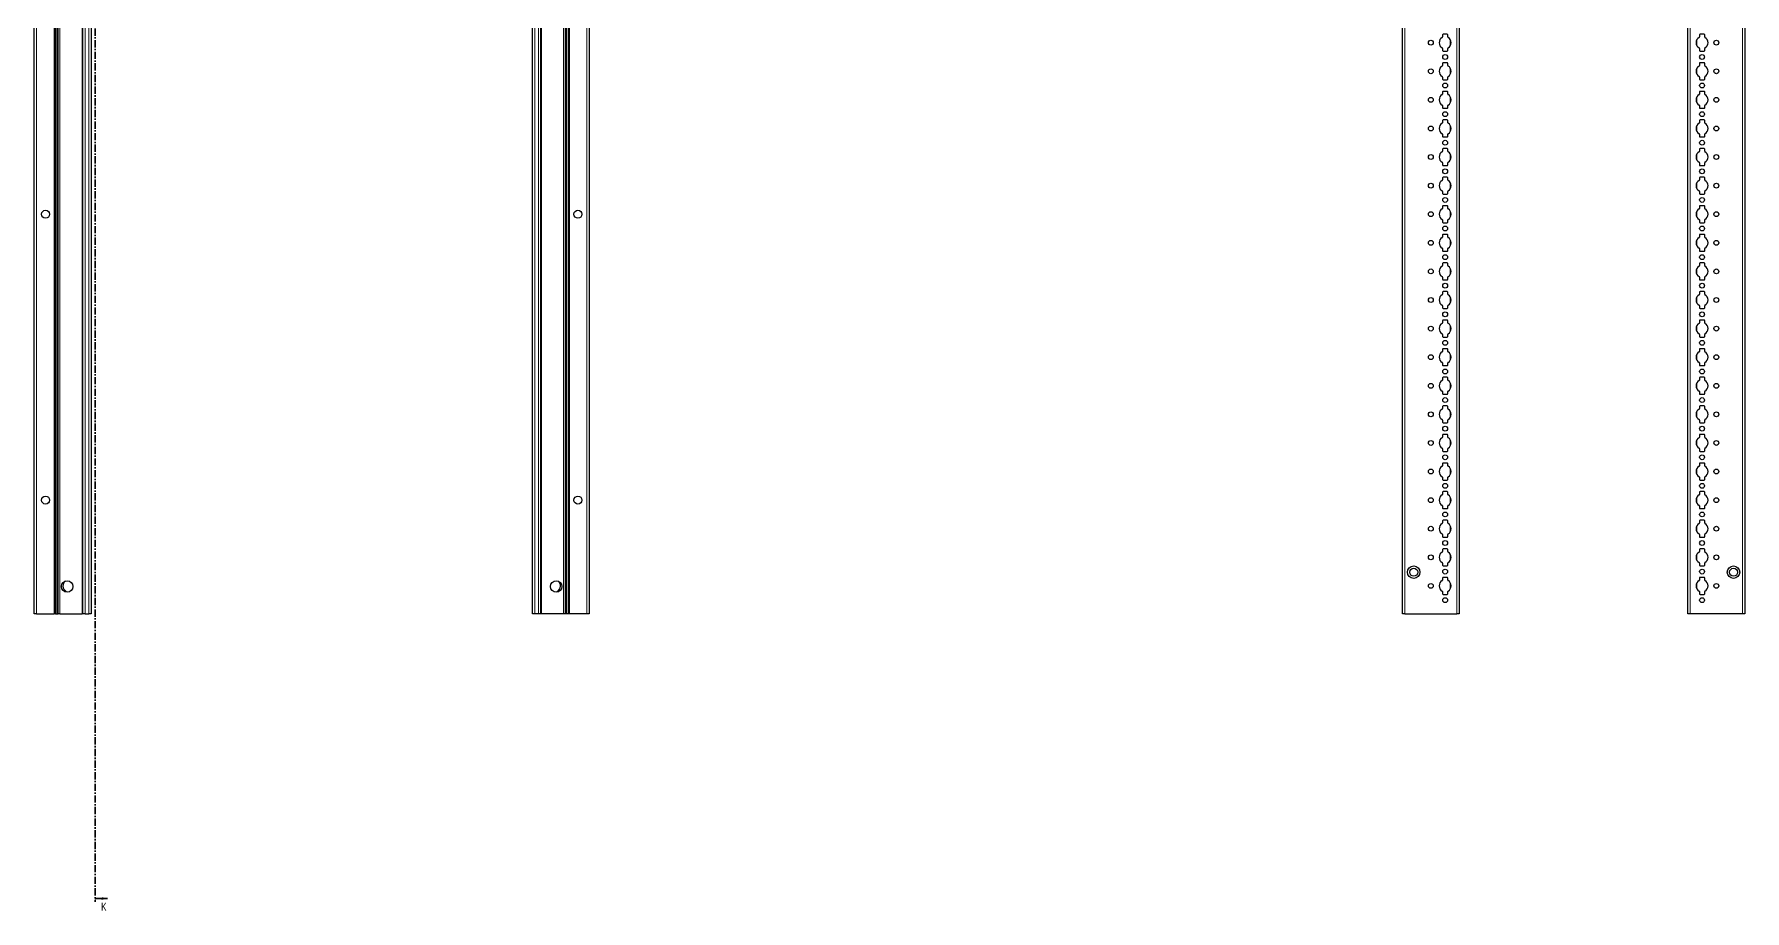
# Model space of a CAD drawing. Header units: millimetres. Extents: x -199 to 2401, y -1747 to 1507.
# Drawn here: x 905 to 2401, y -1111 to -345 of the extents above; entities that cross this region are included whole.
import ezdxf

# ---------------------------------------------------------------- set-up
doc = ezdxf.new("R2010")
doc.units = ezdxf.units.MM
doc.linetypes.add('CENTER', pattern=[10.16, 6.35, -1.27, 1.27, -1.27])
doc.styles.add('SLDTEXTSTYLE0', font='TXT', dxfattribs={"width": 0.75})

msp = doc.modelspace()

# ---------------------------------------------------------------- linework, layer by layer
at = {"color": 7, "linetype": 'CENTER', "lineweight": 35}
msp.add_line((958.03, 1499.09), (958.03, -1103.67), dxfattribs=at)
at = {"color": 7, "linetype": 'Continuous', "lineweight": 25}
for p, q in [((904.6, -851.79), (904.6, 247.21)), ((924.39, 247.21), (924.39, -851.79)), ((924.43, 247.21), (924.43, -851.79)), ((947.1, -851.79), (947.1, 247.21)), ((954.3, 247.21), (954.3, -851.79)), ((1340.3, -851.79), (1340.3, 247.21)), ((1347.5, 247.21), (1347.5, -851.79)), ((1370.17, -851.79), (1370.17, 247.21)), ((1370.21, -851.79), (1370.21, 247.21)), ((1390, 247.21), (1390, -851.79)), ((2101.15, -851.79), (2101.15, 247.21)), ((2150.85, 247.21), (2150.85, -851.79)), ((2350.85, -851.79), (2350.85, 247.21)), ((2400.55, 247.21), (2400.55, -851.79)), ((922.6, -376.54), (922.6, -328.04)), ((1372, -328.04), (1372, -376.54)), ((2136.2, -345.39), (2136.2, -347.27)), ((2136.2, -357.32), (2136.2, -359.19)), ((2140.3, -344.89), (2136.7, -344.89)), ((2140.8, -347.27), (2140.8, -345.39)), ((2140.8, -359.19), (2140.8, -357.32)), ((2360.9, -345.39), (2360.9, -347.27)), ((2360.9, -357.32), (2360.9, -359.19)), ((2365, -344.89), (2361.4, -344.89)), ((2365.5, -347.27), (2365.5, -345.39)), ((2365.5, -359.19), (2365.5, -357.32)), ((2136.2, -370.39), (2136.2, -372.27)), ((2136.7, -359.69), (2140.3, -359.69)), ((2140.3, -369.89), (2136.7, -369.89)), ((2140.8, -372.27), (2140.8, -370.39)), ((2360.9, -370.39), (2360.9, -372.27)), ((2361.4, -359.69), (2365, -359.69)), ((2365, -369.89), (2361.4, -369.89)), ((2365.5, -372.27), (2365.5, -370.39)), ((922.66, -376.65), (922.6, -376.54)), ((922.6, -376.54), (922.6, -378.04)), ((922.6, -378.04), (922.66, -377.94)), ((922.6, -426.54), (922.6, -378.04)), ((922.66, -377.94), (922.66, -376.65)), ((1372, -376.54), (1371.94, -376.65)), ((1371.94, -376.65), (1371.94, -377.94)), ((1371.94, -377.94), (1372, -378.04)), ((1372, -378.04), (1372, -376.54)), ((1372, -378.04), (1372, -426.54)), ((2136.2, -382.32), (2136.2, -384.19)), ((2136.7, -384.69), (2140.3, -384.69)), ((2140.8, -384.19), (2140.8, -382.32)), ((2360.9, -382.32), (2360.9, -384.19)), ((2361.4, -384.69), (2365, -384.69)), ((2365.5, -384.19), (2365.5, -382.32)), ((2136.2, -395.39), (2136.2, -397.27)), ((2140.3, -394.89), (2136.7, -394.89)), ((2140.8, -397.27), (2140.8, -395.39)), ((2360.9, -395.39), (2360.9, -397.27)), ((2365, -394.89), (2361.4, -394.89)), ((2365.5, -397.27), (2365.5, -395.39)), ((2136.2, -407.32), (2136.2, -409.19)), ((2136.7, -409.69), (2140.3, -409.69)), ((2140.8, -409.19), (2140.8, -407.32)), ((2360.9, -407.32), (2360.9, -409.19)), ((2361.4, -409.69), (2365, -409.69)), ((2365.5, -409.19), (2365.5, -407.32)), ((922.66, -426.65), (922.6, -426.54)), ((922.6, -426.54), (922.6, -428.04)), ((922.6, -428.04), (922.66, -427.94)), ((922.6, -476.54), (922.6, -428.04)), ((922.66, -427.94), (922.66, -426.65)), ((1372, -426.54), (1371.94, -426.65)), ((1371.94, -426.65), (1371.94, -427.94)), ((1371.94, -427.94), (1372, -428.04)), ((1372, -428.04), (1372, -426.54)), ((1372, -428.04), (1372, -476.54)), ((2136.2, -420.39), (2136.2, -422.27)), ((2136.2, -432.32), (2136.2, -434.19)), ((2140.3, -419.89), (2136.7, -419.89)), ((2140.8, -422.27), (2140.8, -420.39)), ((2140.8, -434.19), (2140.8, -432.32)), ((2360.9, -420.39), (2360.9, -422.27)), ((2360.9, -432.32), (2360.9, -434.19)), ((2365, -419.89), (2361.4, -419.89)), ((2365.5, -422.27), (2365.5, -420.39)), ((2365.5, -434.19), (2365.5, -432.32)), ((2136.2, -445.39), (2136.2, -447.27)), ((2136.7, -434.69), (2140.3, -434.69)), ((2140.3, -444.89), (2136.7, -444.89)), ((2140.8, -447.27), (2140.8, -445.39)), ((2360.9, -445.39), (2360.9, -447.27)), ((2361.4, -434.69), (2365, -434.69)), ((2365, -444.89), (2361.4, -444.89)), ((2365.5, -447.27), (2365.5, -445.39)), ((2136.2, -457.32), (2136.2, -459.19)), ((2136.7, -459.69), (2140.3, -459.69)), ((2140.8, -459.19), (2140.8, -457.32)), ((2360.9, -457.32), (2360.9, -459.19)), ((2361.4, -459.69), (2365, -459.69)), ((2365.5, -459.19), (2365.5, -457.32)), ((922.66, -476.65), (922.6, -476.54)), ((922.6, -476.54), (922.6, -478.04)), ((922.6, -478.04), (922.66, -477.94)), ((922.6, -526.54), (922.6, -478.04)), ((922.66, -477.94), (922.66, -476.65)), ((1372, -476.54), (1371.94, -476.65)), ((1371.94, -476.65), (1371.94, -477.94)), ((1371.94, -477.94), (1372, -478.04)), ((1372, -478.04), (1372, -476.54)), ((1372, -478.04), (1372, -526.54)), ((2136.2, -470.39), (2136.2, -472.27)), ((2140.3, -469.89), (2136.7, -469.89)), ((2140.8, -472.27), (2140.8, -470.39)), ((2360.9, -470.39), (2360.9, -472.27)), ((2365, -469.89), (2361.4, -469.89)), ((2365.5, -472.27), (2365.5, -470.39)), ((2136.2, -482.32), (2136.2, -484.19)), ((2136.7, -484.69), (2140.3, -484.69)), ((2140.8, -484.19), (2140.8, -482.32)), ((2360.9, -482.32), (2360.9, -484.19)), ((2361.4, -484.69), (2365, -484.69)), ((2365.5, -484.19), (2365.5, -482.32)), ((2136.2, -495.39), (2136.2, -497.27)), ((2136.2, -507.32), (2136.2, -509.19)), ((2140.3, -494.89), (2136.7, -494.89)), ((2140.8, -497.27), (2140.8, -495.39)), ((2140.8, -509.19), (2140.8, -507.32)), ((2360.9, -495.39), (2360.9, -497.27)), ((2360.9, -507.32), (2360.9, -509.19)), ((2365, -494.89), (2361.4, -494.89)), ((2365.5, -497.27), (2365.5, -495.39)), ((2365.5, -509.19), (2365.5, -507.32)), ((2136.2, -520.39), (2136.2, -522.27)), ((2136.7, -509.69), (2140.3, -509.69)), ((2140.3, -519.89), (2136.7, -519.89)), ((2140.8, -522.27), (2140.8, -520.39)), ((2360.9, -520.39), (2360.9, -522.27)), ((2361.4, -509.69), (2365, -509.69)), ((2365, -519.89), (2361.4, -519.89)), ((2365.5, -522.27), (2365.5, -520.39)), ((922.66, -526.65), (922.6, -526.54)), ((922.6, -526.54), (922.6, -528.04)), ((922.6, -528.04), (922.66, -527.94)), ((922.6, -576.54), (922.6, -528.04)), ((922.66, -527.94), (922.66, -526.65)), ((1372, -526.54), (1371.94, -526.65)), ((1371.94, -526.65), (1371.94, -527.94)), ((1371.94, -527.94), (1372, -528.04)), ((1372, -528.04), (1372, -526.54)), ((1372, -528.04), (1372, -576.54)), ((2136.2, -532.32), (2136.2, -534.19)), ((2136.7, -534.69), (2140.3, -534.69)), ((2140.8, -534.19), (2140.8, -532.32)), ((2360.9, -532.32), (2360.9, -534.19)), ((2361.4, -534.69), (2365, -534.69)), ((2365.5, -534.19), (2365.5, -532.32)), ((2136.2, -545.39), (2136.2, -547.27)), ((2140.3, -544.89), (2136.7, -544.89)), ((2140.8, -547.27), (2140.8, -545.39)), ((2360.9, -545.39), (2360.9, -547.27)), ((2365, -544.89), (2361.4, -544.89)), ((2365.5, -547.27), (2365.5, -545.39)), ((2136.2, -557.32), (2136.2, -559.19)), ((2136.7, -559.69), (2140.3, -559.69)), ((2140.8, -559.19), (2140.8, -557.32)), ((2360.9, -557.32), (2360.9, -559.19)), ((2361.4, -559.69), (2365, -559.69)), ((2365.5, -559.19), (2365.5, -557.32)), ((922.66, -576.65), (922.6, -576.54)), ((922.6, -576.54), (922.6, -578.04)), ((922.6, -578.04), (922.66, -577.94)), ((922.6, -626.54), (922.6, -578.04)), ((922.66, -577.94), (922.66, -576.65)), ((1372, -576.54), (1371.94, -576.65)), ((1371.94, -576.65), (1371.94, -577.94)), ((1371.94, -577.94), (1372, -578.04)), ((1372, -578.04), (1372, -576.54)), ((1372, -578.04), (1372, -626.54)), ((2136.2, -570.39), (2136.2, -572.27)), ((2136.2, -582.32), (2136.2, -584.19)), ((2140.3, -569.89), (2136.7, -569.89)), ((2140.8, -572.27), (2140.8, -570.39)), ((2140.8, -584.19), (2140.8, -582.32)), ((2360.9, -570.39), (2360.9, -572.27)), ((2360.9, -582.32), (2360.9, -584.19)), ((2365, -569.89), (2361.4, -569.89)), ((2365.5, -572.27), (2365.5, -570.39)), ((2365.5, -584.19), (2365.5, -582.32)), ((2136.2, -595.39), (2136.2, -597.27)), ((2136.7, -584.69), (2140.3, -584.69)), ((2140.3, -594.89), (2136.7, -594.89)), ((2140.8, -597.27), (2140.8, -595.39)), ((2360.9, -595.39), (2360.9, -597.27)), ((2361.4, -584.69), (2365, -584.69)), ((2365, -594.89), (2361.4, -594.89)), ((2365.5, -597.27), (2365.5, -595.39)), ((2136.2, -607.32), (2136.2, -609.19)), ((2136.7, -609.69), (2140.3, -609.69)), ((2140.8, -609.19), (2140.8, -607.32)), ((2360.9, -607.32), (2360.9, -609.19)), ((2361.4, -609.69), (2365, -609.69)), ((2365.5, -609.19), (2365.5, -607.32)), ((922.66, -626.65), (922.6, -626.54)), ((922.6, -626.54), (922.6, -628.04)), ((922.6, -628.04), (922.66, -627.94)), ((922.6, -676.54), (922.6, -628.04)), ((922.66, -627.94), (922.66, -626.65)), ((1372, -626.54), (1371.94, -626.65)), ((1371.94, -626.65), (1371.94, -627.94)), ((1371.94, -627.94), (1372, -628.04)), ((1372, -628.04), (1372, -626.54)), ((1372, -628.04), (1372, -676.54)), ((2136.2, -620.39), (2136.2, -622.27)), ((2140.3, -619.89), (2136.7, -619.89)), ((2140.8, -622.27), (2140.8, -620.39)), ((2360.9, -620.39), (2360.9, -622.27)), ((2365, -619.89), (2361.4, -619.89)), ((2365.5, -622.27), (2365.5, -620.39)), ((2136.2, -632.32), (2136.2, -634.19)), ((2136.7, -634.69), (2140.3, -634.69)), ((2140.8, -634.19), (2140.8, -632.32)), ((2360.9, -632.32), (2360.9, -634.19)), ((2361.4, -634.69), (2365, -634.69)), ((2365.5, -634.19), (2365.5, -632.32)), ((2136.2, -645.39), (2136.2, -647.27)), ((2136.2, -657.32), (2136.2, -659.19)), ((2140.3, -644.89), (2136.7, -644.89)), ((2140.8, -647.27), (2140.8, -645.39)), ((2140.8, -659.19), (2140.8, -657.32)), ((2360.9, -645.39), (2360.9, -647.27)), ((2360.9, -657.32), (2360.9, -659.19)), ((2365, -644.89), (2361.4, -644.89)), ((2365.5, -647.27), (2365.5, -645.39)), ((2365.5, -659.19), (2365.5, -657.32)), ((2136.2, -670.39), (2136.2, -672.27)), ((2136.7, -659.69), (2140.3, -659.69)), ((2140.3, -669.89), (2136.7, -669.89)), ((2140.8, -672.27), (2140.8, -670.39)), ((2360.9, -670.39), (2360.9, -672.27)), ((2361.4, -659.69), (2365, -659.69)), ((2365, -669.89), (2361.4, -669.89)), ((2365.5, -672.27), (2365.5, -670.39)), ((922.66, -676.65), (922.6, -676.54)), ((922.6, -676.54), (922.6, -678.04)), ((922.6, -678.04), (922.66, -677.94)), ((922.6, -726.54), (922.6, -678.04)), ((922.66, -677.94), (922.66, -676.65)), ((1372, -676.54), (1371.94, -676.65)), ((1371.94, -676.65), (1371.94, -677.94)), ((1371.94, -677.94), (1372, -678.04)), ((1372, -678.04), (1372, -676.54)), ((1372, -678.04), (1372, -726.54)), ((2136.2, -682.32), (2136.2, -684.19)), ((2136.7, -684.69), (2140.3, -684.69)), ((2140.8, -684.19), (2140.8, -682.32)), ((2360.9, -682.32), (2360.9, -684.19)), ((2361.4, -684.69), (2365, -684.69)), ((2365.5, -684.19), (2365.5, -682.32)), ((2136.2, -695.39), (2136.2, -697.27)), ((2140.3, -694.89), (2136.7, -694.89)), ((2140.8, -697.27), (2140.8, -695.39)), ((2360.9, -695.39), (2360.9, -697.27)), ((2365, -694.89), (2361.4, -694.89)), ((2365.5, -697.27), (2365.5, -695.39)), ((2136.2, -707.32), (2136.2, -709.19)), ((2136.7, -709.69), (2140.3, -709.69)), ((2140.8, -709.19), (2140.8, -707.32)), ((2360.9, -707.32), (2360.9, -709.19)), ((2361.4, -709.69), (2365, -709.69)), ((2365.5, -709.19), (2365.5, -707.32)), ((922.66, -726.65), (922.6, -726.54)), ((922.6, -726.54), (922.6, -728.04)), ((922.6, -728.04), (922.66, -727.94)), ((922.6, -776.54), (922.6, -728.04)), ((922.66, -727.94), (922.66, -726.65)), ((1372, -726.54), (1371.94, -726.65)), ((1371.94, -726.65), (1371.94, -727.94)), ((1371.94, -727.94), (1372, -728.04)), ((1372, -728.04), (1372, -726.54)), ((1372, -728.04), (1372, -776.54)), ((2136.2, -720.39), (2136.2, -722.27)), ((2136.2, -732.32), (2136.2, -734.19)), ((2140.3, -719.89), (2136.7, -719.89)), ((2140.8, -722.27), (2140.8, -720.39)), ((2140.8, -734.19), (2140.8, -732.32)), ((2360.9, -720.39), (2360.9, -722.27)), ((2360.9, -732.32), (2360.9, -734.19)), ((2365, -719.89), (2361.4, -719.89)), ((2365.5, -722.27), (2365.5, -720.39)), ((2365.5, -734.19), (2365.5, -732.32)), ((2136.2, -745.39), (2136.2, -747.27)), ((2136.7, -734.69), (2140.3, -734.69)), ((2140.3, -744.89), (2136.7, -744.89)), ((2140.8, -747.27), (2140.8, -745.39)), ((2360.9, -745.39), (2360.9, -747.27)), ((2361.4, -734.69), (2365, -734.69)), ((2365, -744.89), (2361.4, -744.89)), ((2365.5, -747.27), (2365.5, -745.39)), ((2136.2, -757.32), (2136.2, -759.19)), ((2136.7, -759.69), (2140.3, -759.69)), ((2140.8, -759.19), (2140.8, -757.32)), ((2360.9, -757.32), (2360.9, -759.19)), ((2361.4, -759.69), (2365, -759.69)), ((2365.5, -759.19), (2365.5, -757.32)), ((922.66, -776.65), (922.6, -776.54)), ((922.6, -776.54), (922.6, -778.04)), ((922.66, -777.94), (922.66, -776.65)), ((1372, -776.54), (1371.94, -776.65)), ((1371.94, -776.65), (1371.94, -777.94)), ((1372, -778.04), (1372, -776.54)), ((2136.2, -770.39), (2136.2, -772.27)), ((2140.3, -769.89), (2136.7, -769.89)), ((2140.8, -772.27), (2140.8, -770.39)), ((2360.9, -770.39), (2360.9, -772.27)), ((2365, -769.89), (2361.4, -769.89)), ((2365.5, -772.27), (2365.5, -770.39)), ((922.6, -778.04), (922.66, -777.94)), ((922.6, -826.54), (922.6, -778.04)), ((1371.94, -777.94), (1372, -778.04)), ((1372, -778.04), (1372, -826.54)), ((2136.2, -782.32), (2136.2, -784.19)), ((2136.7, -784.69), (2140.3, -784.69)), ((2140.8, -784.19), (2140.8, -782.32)), ((2360.9, -782.32), (2360.9, -784.19)), ((2361.4, -784.69), (2365, -784.69)), ((2365.5, -784.19), (2365.5, -782.32)), ((2136.2, -795.39), (2136.2, -797.27)), ((2136.2, -807.32), (2136.2, -809.19)), ((2140.3, -794.89), (2136.7, -794.89)), ((2140.8, -797.27), (2140.8, -795.39)), ((2140.8, -809.19), (2140.8, -807.32)), ((2360.9, -795.39), (2360.9, -797.27)), ((2360.9, -807.32), (2360.9, -809.19)), ((2365, -794.89), (2361.4, -794.89)), ((2365.5, -797.27), (2365.5, -795.39)), ((2365.5, -809.19), (2365.5, -807.32)), ((2136.2, -820.39), (2136.2, -822.27)), ((2136.7, -809.69), (2140.3, -809.69)), ((2140.3, -819.89), (2136.7, -819.89)), ((2140.8, -822.27), (2140.8, -820.39)), ((2360.9, -820.39), (2360.9, -822.27)), ((2361.4, -809.69), (2365, -809.69)), ((2365, -819.89), (2361.4, -819.89)), ((2365.5, -822.27), (2365.5, -820.39)), ((922.66, -826.65), (922.6, -826.54)), ((922.6, -826.54), (922.6, -828.04)), ((922.6, -828.04), (922.66, -827.94)), ((922.6, -851.79), (922.6, -828.04)), ((922.66, -827.94), (922.66, -826.65)), ((932.65, -832.73), (932.65, -832.32)), ((1361.95, -832.32), (1361.95, -832.73)), ((1372, -826.54), (1371.94, -826.65)), ((1371.94, -826.65), (1371.94, -827.94)), ((1371.94, -827.94), (1372, -828.04)), ((1372, -828.04), (1372, -826.54)), ((1372, -828.04), (1372, -851.79)), ((2136.2, -832.32), (2136.2, -834.19)), ((2136.7, -834.69), (2140.3, -834.69)), ((2140.8, -834.19), (2140.8, -832.32)), ((2360.9, -832.32), (2360.9, -834.19)), ((2361.4, -834.69), (2365, -834.69)), ((2365.5, -834.19), (2365.5, -832.32)), ((906.6, -851.79), (904.6, -851.79)), ((906.6, -851.79), (921.95, -851.79)), ((922.6, -851.79), (921.95, -851.79)), ((923.19, -851.79), (922.6, -851.79)), ((923.19, -851.79), (924.39, -851.79)), ((924.39, -851.79), (924.43, -851.79)), ((924.43, -851.79), (925.63, -851.79)), ((927.05, -851.79), (925.63, -851.79)), ((927.05, -851.79), (946.45, -851.79)), ((947.1, -851.79), (946.45, -851.79)), ((949.1, -851.79), (947.1, -851.79)), ((949.1, -851.79), (952.3, -851.79)), ((954.3, -851.79), (952.3, -851.79)), ((1342.3, -851.79), (1340.3, -851.79)), ((1345.5, -851.79), (1342.3, -851.79)), ((1347.5, -851.79), (1345.5, -851.79)), ((1348.15, -851.79), (1347.5, -851.79)), ((1367.55, -851.79), (1348.15, -851.79)), ((1368.97, -851.79), (1367.55, -851.79)), ((1370.17, -851.79), (1368.97, -851.79)), ((1370.21, -851.79), (1370.17, -851.79)), ((1371.42, -851.79), (1370.21, -851.79)), ((1372, -851.79), (1371.42, -851.79)), ((1372.65, -851.79), (1372, -851.79)), ((1388, -851.79), (1372.65, -851.79)), ((1390, -851.79), (1388, -851.79)), ((2103.15, -851.79), (2101.15, -851.79)), ((2103.15, -851.79), (2148.85, -851.79)), ((2150.85, -851.79), (2148.85, -851.79)), ((2352.85, -851.79), (2350.85, -851.79)), ((2398.55, -851.79), (2352.85, -851.79)), ((2400.55, -851.79), (2398.55, -851.79))]:
    msp.add_line(p, q, dxfattribs=at)
at = {"color": 8, "linetype": 'Continuous', "lineweight": 18}
for p, q in [((906.6, 247.21), (906.6, -851.79)), ((921.95, -851.79), (921.95, 247.21)), ((923.19, 247.21), (923.19, -851.79)), ((925.63, -851.79), (925.63, 247.21)), ((927.05, 247.21), (927.05, -851.79)), ((946.45, -851.79), (946.45, 247.21)), ((949.1, 247.21), (949.1, -851.79)), ((952.3, -851.79), (952.3, 247.21)), ((1342.3, 247.21), (1342.3, -851.79)), ((1345.5, -851.79), (1345.5, 247.21)), ((1348.15, 247.21), (1348.15, -851.79)), ((1367.55, -851.79), (1367.55, 247.21)), ((1368.97, 247.21), (1368.97, -851.79)), ((1371.42, -851.79), (1371.42, 247.21)), ((1372.65, 247.21), (1372.65, -851.79)), ((1388, -851.79), (1388, 247.21)), ((2103.15, 247.21), (2103.15, -851.79)), ((2148.85, -851.79), (2148.85, 247.21)), ((2352.85, 247.21), (2352.85, -851.79)), ((2398.55, -851.79), (2398.55, 247.21)), ((2143, -355), (2143, -349.59)), ((2358.7, -349.59), (2358.7, -355)), ((2143, -380), (2143, -374.59)), ((2358.7, -374.59), (2358.7, -380)), ((2143, -405), (2143, -399.59)), ((2358.7, -399.59), (2358.7, -405)), ((2143, -430), (2143, -424.59)), ((2358.7, -424.59), (2358.7, -430)), ((2143, -455), (2143, -449.59)), ((2358.7, -449.59), (2358.7, -455)), ((2143, -480), (2143, -474.59)), ((2358.7, -474.59), (2358.7, -480)), ((2143, -505), (2143, -499.59)), ((2358.7, -499.59), (2358.7, -505)), ((2143, -530), (2143, -524.59)), ((2358.7, -524.59), (2358.7, -530)), ((2143, -555), (2143, -549.59)), ((2358.7, -549.59), (2358.7, -555)), ((2143, -580), (2143, -574.59)), ((2358.7, -574.59), (2358.7, -580)), ((2143, -605), (2143, -599.59)), ((2358.7, -599.59), (2358.7, -605)), ((2143, -630), (2143, -624.59)), ((2358.7, -624.59), (2358.7, -630)), ((2143, -655), (2143, -649.59)), ((2358.7, -649.59), (2358.7, -655)), ((2143, -680), (2143, -674.59)), ((2358.7, -674.59), (2358.7, -680)), ((2143, -705), (2143, -699.59)), ((2358.7, -699.59), (2358.7, -705)), ((2143, -730), (2143, -724.59)), ((2358.7, -724.59), (2358.7, -730)), ((2143, -755), (2143, -749.59)), ((2358.7, -749.59), (2358.7, -755)), ((2143, -780), (2143, -774.59)), ((2358.7, -774.59), (2358.7, -780)), ((2143, -805), (2143, -799.59)), ((2358.7, -799.59), (2358.7, -805)), ((2143, -830), (2143, -824.59)), ((2358.7, -824.59), (2358.7, -830))]:
    msp.add_line(p, q, dxfattribs=at)
at = {"color": 7, "linetype": 'Continuous', "lineweight": 35}
msp.add_line((968.67, -1100.67), (958.03, -1100.67), dxfattribs=at)
at = {"color": 7, "linetype": 'Continuous', "lineweight": 25}
for centre, radius in [((2126, -352.29), 2.13), ((2375.7, -352.29), 2.12), ((2138.5, -364.79), 2.13), ((2363.2, -364.79), 2.12), ((2126, -377.29), 2.13), ((2138.5, -389.79), 2.13), ((2363.2, -389.79), 2.12), ((2375.7, -377.29), 2.12), ((2126, -402.29), 2.13), ((2375.7, -402.29), 2.12), ((2138.5, -414.79), 2.13), ((2363.2, -414.79), 2.12), ((2126, -427.29), 2.12), ((2375.7, -427.29), 2.12), ((2138.5, -439.79), 2.13), ((2363.2, -439.79), 2.12), ((2126, -452.29), 2.12), ((2138.5, -464.79), 2.13), ((2363.2, -464.79), 2.12), ((2375.7, -452.29), 2.12), ((2126, -477.29), 2.12), ((2375.7, -477.29), 2.12), ((2138.5, -489.79), 2.13), ((2363.2, -489.79), 2.12), ((914.5, -502.29), 3.5), ((1380.1, -502.29), 3.5), ((2126, -502.29), 2.12), ((2375.7, -502.29), 2.12), ((2138.5, -514.79), 2.13), ((2363.2, -514.79), 2.12), ((2126, -527.29), 2.12), ((2138.5, -539.79), 2.13), ((2363.2, -539.79), 2.12), ((2375.7, -527.29), 2.12), ((2126, -552.29), 2.12), ((2375.7, -552.29), 2.12), ((2138.5, -564.79), 2.13), ((2363.2, -564.79), 2.12), ((2126, -577.29), 2.12), ((2375.7, -577.29), 2.12), ((2138.5, -589.79), 2.13), ((2363.2, -589.79), 2.12), ((2126, -602.29), 2.12), ((2138.5, -614.79), 2.13), ((2363.2, -614.79), 2.12), ((2375.7, -602.29), 2.12), ((2126, -627.29), 2.12), ((2375.7, -627.29), 2.12), ((2138.5, -639.79), 2.13), ((2363.2, -639.79), 2.12), ((2126, -652.29), 2.12), ((2375.7, -652.29), 2.12), ((2138.5, -664.79), 2.13), ((2363.2, -664.79), 2.12), ((2126, -677.29), 2.12), ((2138.5, -689.79), 2.12), ((2363.2, -689.79), 2.12), ((2375.7, -677.29), 2.12), ((2126, -702.29), 2.12), ((2375.7, -702.29), 2.12), ((2138.5, -714.79), 2.12), ((2363.2, -714.79), 2.12), ((2126, -727.29), 2.12), ((2375.7, -727.29), 2.12), ((2138.5, -739.79), 2.12), ((2363.2, -739.79), 2.12), ((914.5, -752.29), 3.5), ((1380.1, -752.29), 3.5), ((2126, -752.29), 2.12), ((2138.5, -764.79), 2.12), ((2363.2, -764.79), 2.12), ((2375.7, -752.29), 2.12), ((2126, -777.29), 2.12), ((2375.7, -777.29), 2.12), ((2138.5, -789.79), 2.12), ((2363.2, -789.79), 2.12), ((2126, -802.29), 2.12), ((2375.7, -802.29), 2.12), ((2111, -815.29), 5.5), ((2111, -815.29), 3.5), ((2138.5, -814.79), 2.12), ((2363.2, -814.79), 2.12), ((2390.7, -815.29), 5.5), ((2390.7, -815.29), 3.5), ((933.45, -827.79), 5), ((1361.15, -827.79), 5), ((2126, -827.29), 2.12), ((2138.5, -839.79), 2.12), ((2363.2, -839.79), 2.12), ((2375.7, -827.29), 2.12)]:
    msp.add_circle(centre, radius, dxfattribs=at)
for centre, radius, start, end in [((2138.5, -352.29), 5.25, 119.14074, 240.85926), ((2135.7, -347.27), 0.5, 299.14074, 0), ((2135.7, -357.32), 0.5, 0, 60.85926), ((2136.7, -345.39), 0.5, 90, 180), ((2140.3, -345.39), 0.5, 0, 90), ((2141.3, -347.27), 0.5, 180, 240.85926), ((2141.3, -357.32), 0.5, 119.14074, 180), ((2138.5, -352.29), 5.25, 299.14074, 60.85926), ((2363.2, -352.29), 5.25, 119.14074, 240.85926), ((2360.4, -347.27), 0.5, 299.14074, 0), ((2360.4, -357.32), 0.5, 0, 60.85926), ((2361.4, -345.39), 0.5, 90, 180), ((2365, -345.39), 0.5, 0, 90), ((2366, -347.27), 0.5, 180, 240.85926), ((2366, -357.32), 0.5, 119.14074, 180), ((2363.2, -352.29), 5.25, 299.14074, 60.85926), ((2138.5, -377.29), 5.25, 119.14074, 240.85926), ((2135.7, -372.27), 0.5, 299.14074, 0), ((2136.7, -359.19), 0.5, 180, 270), ((2136.7, -370.39), 0.5, 90, 180), ((2140.3, -359.19), 0.5, 270, 0), ((2140.3, -370.39), 0.5, 0, 90), ((2141.3, -372.27), 0.5, 180, 240.85926), ((2138.5, -377.29), 5.25, 299.14074, 60.85926), ((2363.2, -377.29), 5.25, 119.14074, 240.85926), ((2360.4, -372.27), 0.5, 299.14074, 0), ((2361.4, -359.19), 0.5, 180, 270), ((2361.4, -370.39), 0.5, 90, 180), ((2365, -359.19), 0.5, 270, 0), ((2365, -370.39), 0.5, 0, 90), ((2366, -372.27), 0.5, 180, 240.85926), ((2363.2, -377.29), 5.25, 299.14074, 60.85926), ((2135.7, -382.32), 0.5, 0, 60.85926), ((2136.7, -384.19), 0.5, 180, 270), ((2140.3, -384.19), 0.5, 270, 0), ((2141.3, -382.32), 0.5, 119.14074, 180), ((2360.4, -382.32), 0.5, 0, 60.85926), ((2361.4, -384.19), 0.5, 180, 270), ((2365, -384.19), 0.5, 270, 0), ((2366, -382.32), 0.5, 119.14074, 180), ((2138.5, -402.29), 5.25, 119.14074, 240.85926), ((2135.7, -397.27), 0.5, 299.14074, 0), ((2136.7, -395.39), 0.5, 90, 180), ((2140.3, -395.39), 0.5, 0, 90), ((2141.3, -397.27), 0.5, 180, 240.85926), ((2138.5, -402.29), 5.25, 299.14074, 60.85926), ((2363.2, -402.29), 5.25, 119.14074, 240.85926), ((2360.4, -397.27), 0.5, 299.14074, 0), ((2361.4, -395.39), 0.5, 90, 180), ((2365, -395.39), 0.5, 0, 90), ((2366, -397.27), 0.5, 180, 240.85926), ((2363.2, -402.29), 5.25, 299.14074, 60.85926), ((2135.7, -407.32), 0.5, 0, 60.85926), ((2136.7, -409.19), 0.5, 180, 270), ((2140.3, -409.19), 0.5, 270, 0), ((2141.3, -407.32), 0.5, 119.14074, 180), ((2360.4, -407.32), 0.5, 0, 60.85926), ((2361.4, -409.19), 0.5, 180, 270), ((2365, -409.19), 0.5, 270, 0), ((2366, -407.32), 0.5, 119.14074, 180), ((2138.5, -427.29), 5.25, 119.14074, 240.85926), ((2135.7, -422.27), 0.5, 299.14074, 0), ((2135.7, -432.32), 0.5, 0, 60.85926), ((2136.7, -420.39), 0.5, 90, 180), ((2140.3, -420.39), 0.5, 0, 90), ((2141.3, -422.27), 0.5, 180, 240.85926), ((2141.3, -432.32), 0.5, 119.14074, 180), ((2138.5, -427.29), 5.25, 299.14074, 60.85926), ((2363.2, -427.29), 5.25, 119.14074, 240.85926), ((2360.4, -422.27), 0.5, 299.14074, 0), ((2360.4, -432.32), 0.5, 0, 60.85926), ((2361.4, -420.39), 0.5, 90, 180), ((2365, -420.39), 0.5, 0, 90), ((2366, -422.27), 0.5, 180, 240.85926), ((2366, -432.32), 0.5, 119.14074, 180), ((2363.2, -427.29), 5.25, 299.14074, 60.85926), ((2138.5, -452.29), 5.25, 119.14074, 240.85926), ((2135.7, -447.27), 0.5, 299.14074, 0), ((2136.7, -434.19), 0.5, 180, 270), ((2136.7, -445.39), 0.5, 90, 180), ((2140.3, -434.19), 0.5, 270, 0), ((2140.3, -445.39), 0.5, 0, 90), ((2141.3, -447.27), 0.5, 180, 240.85926), ((2138.5, -452.29), 5.25, 299.14074, 60.85926), ((2363.2, -452.29), 5.25, 119.14074, 240.85926), ((2360.4, -447.27), 0.5, 299.14074, 0), ((2361.4, -434.19), 0.5, 180, 270), ((2361.4, -445.39), 0.5, 90, 180), ((2365, -434.19), 0.5, 270, 0), ((2365, -445.39), 0.5, 0, 90), ((2366, -447.27), 0.5, 180, 240.85926), ((2363.2, -452.29), 5.25, 299.14074, 60.85926), ((2135.7, -457.32), 0.5, 0, 60.85926), ((2136.7, -459.19), 0.5, 180, 270), ((2140.3, -459.19), 0.5, 270, 0), ((2141.3, -457.32), 0.5, 119.14074, 180), ((2360.4, -457.32), 0.5, 0, 60.85926), ((2361.4, -459.19), 0.5, 180, 270), ((2365, -459.19), 0.5, 270, 0), ((2366, -457.32), 0.5, 119.14074, 180), ((2138.5, -477.29), 5.25, 119.14074, 240.85926), ((2135.7, -472.27), 0.5, 299.14074, 0), ((2136.7, -470.39), 0.5, 90, 180), ((2140.3, -470.39), 0.5, 0, 90), ((2141.3, -472.27), 0.5, 180, 240.85926), ((2138.5, -477.29), 5.25, 299.14074, 60.85926), ((2363.2, -477.29), 5.25, 119.14074, 240.85926), ((2360.4, -472.27), 0.5, 299.14074, 0), ((2361.4, -470.39), 0.5, 90, 180), ((2365, -470.39), 0.5, 0, 90), ((2366, -472.27), 0.5, 180, 240.85926), ((2363.2, -477.29), 5.25, 299.14074, 60.85926), ((2135.7, -482.32), 0.5, 0, 60.85926), ((2136.7, -484.19), 0.5, 180, 270), ((2140.3, -484.19), 0.5, 270, 0), ((2141.3, -482.32), 0.5, 119.14074, 180), ((2360.4, -482.32), 0.5, 0, 60.85926), ((2361.4, -484.19), 0.5, 180, 270), ((2365, -484.19), 0.5, 270, 0), ((2366, -482.32), 0.5, 119.14074, 180), ((2138.5, -502.29), 5.25, 119.14074, 240.85926), ((2135.7, -497.27), 0.5, 299.14074, 0), ((2135.7, -507.32), 0.5, 0, 60.85926), ((2136.7, -495.39), 0.5, 90, 180), ((2140.3, -495.39), 0.5, 0, 90), ((2141.3, -497.27), 0.5, 180, 240.85926), ((2141.3, -507.32), 0.5, 119.14074, 180), ((2138.5, -502.29), 5.25, 299.14074, 60.85926), ((2363.2, -502.29), 5.25, 119.14074, 240.85926), ((2360.4, -497.27), 0.5, 299.14074, 0), ((2360.4, -507.32), 0.5, 0, 60.85926), ((2361.4, -495.39), 0.5, 90, 180), ((2365, -495.39), 0.5, 0, 90), ((2366, -497.27), 0.5, 180, 240.85926), ((2366, -507.32), 0.5, 119.14074, 180), ((2363.2, -502.29), 5.25, 299.14074, 60.85926), ((2138.5, -527.29), 5.25, 119.14074, 240.85926), ((2135.7, -522.27), 0.5, 299.14074, 0), ((2136.7, -509.19), 0.5, 180, 270), ((2136.7, -520.39), 0.5, 90, 180), ((2140.3, -509.19), 0.5, 270, 0), ((2140.3, -520.39), 0.5, 0, 90), ((2141.3, -522.27), 0.5, 180, 240.85926), ((2138.5, -527.29), 5.25, 299.14074, 60.85926), ((2363.2, -527.29), 5.25, 119.14074, 240.85926), ((2360.4, -522.27), 0.5, 299.14074, 0), ((2361.4, -509.19), 0.5, 180, 270), ((2361.4, -520.39), 0.5, 90, 180), ((2365, -509.19), 0.5, 270, 0), ((2365, -520.39), 0.5, 0, 90), ((2366, -522.27), 0.5, 180, 240.85926), ((2363.2, -527.29), 5.25, 299.14074, 60.85926), ((2135.7, -532.32), 0.5, 0, 60.85926), ((2136.7, -534.19), 0.5, 180, 270), ((2140.3, -534.19), 0.5, 270, 0), ((2141.3, -532.32), 0.5, 119.14074, 180), ((2360.4, -532.32), 0.5, 0, 60.85926), ((2361.4, -534.19), 0.5, 180, 270), ((2365, -534.19), 0.5, 270, 0), ((2366, -532.32), 0.5, 119.14074, 180), ((2138.5, -552.29), 5.25, 119.14074, 240.85926), ((2135.7, -547.27), 0.5, 299.14074, 0), ((2136.7, -545.39), 0.5, 90, 180), ((2140.3, -545.39), 0.5, 0, 90), ((2141.3, -547.27), 0.5, 180, 240.85926), ((2138.5, -552.29), 5.25, 299.14074, 60.85926), ((2363.2, -552.29), 5.25, 119.14074, 240.85926), ((2360.4, -547.27), 0.5, 299.14074, 0), ((2361.4, -545.39), 0.5, 90, 180), ((2365, -545.39), 0.5, 0, 90), ((2366, -547.27), 0.5, 180, 240.85926), ((2363.2, -552.29), 5.25, 299.14074, 60.85926), ((2135.7, -557.32), 0.5, 0, 60.85926), ((2136.7, -559.19), 0.5, 180, 270), ((2140.3, -559.19), 0.5, 270, 0), ((2141.3, -557.32), 0.5, 119.14074, 180), ((2360.4, -557.32), 0.5, 0, 60.85926), ((2361.4, -559.19), 0.5, 180, 270), ((2365, -559.19), 0.5, 270, 0), ((2366, -557.32), 0.5, 119.14074, 180), ((2138.5, -577.29), 5.25, 119.14074, 240.85926), ((2135.7, -572.27), 0.5, 299.14074, 0), ((2135.7, -582.32), 0.5, 0, 60.85926), ((2136.7, -570.39), 0.5, 90, 180), ((2140.3, -570.39), 0.5, 0, 90), ((2141.3, -572.27), 0.5, 180, 240.85926), ((2141.3, -582.32), 0.5, 119.14074, 180), ((2138.5, -577.29), 5.25, 299.14074, 60.85926), ((2363.2, -577.29), 5.25, 119.14074, 240.85926), ((2360.4, -572.27), 0.5, 299.14074, 0), ((2360.4, -582.32), 0.5, 0, 60.85926), ((2361.4, -570.39), 0.5, 90, 180), ((2365, -570.39), 0.5, 0, 90), ((2366, -572.27), 0.5, 180, 240.85926), ((2366, -582.32), 0.5, 119.14074, 180), ((2363.2, -577.29), 5.25, 299.14074, 60.85926), ((2138.5, -602.29), 5.25, 119.14074, 240.85926), ((2135.7, -597.27), 0.5, 299.14074, 0), ((2136.7, -584.19), 0.5, 180, 270), ((2136.7, -595.39), 0.5, 90, 180), ((2140.3, -584.19), 0.5, 270, 0), ((2140.3, -595.39), 0.5, 0, 90), ((2141.3, -597.27), 0.5, 180, 240.85926), ((2138.5, -602.29), 5.25, 299.14074, 60.85926), ((2363.2, -602.29), 5.25, 119.14074, 240.85926), ((2360.4, -597.27), 0.5, 299.14074, 0), ((2361.4, -584.19), 0.5, 180, 270), ((2361.4, -595.39), 0.5, 90, 180), ((2365, -584.19), 0.5, 270, 0), ((2365, -595.39), 0.5, 0, 90), ((2366, -597.27), 0.5, 180, 240.85926), ((2363.2, -602.29), 5.25, 299.14074, 60.85926), ((2135.7, -607.32), 0.5, 0, 60.85926), ((2136.7, -609.19), 0.5, 180, 270), ((2140.3, -609.19), 0.5, 270, 0), ((2141.3, -607.32), 0.5, 119.14074, 180), ((2360.4, -607.32), 0.5, 0, 60.85926), ((2361.4, -609.19), 0.5, 180, 270), ((2365, -609.19), 0.5, 270, 0), ((2366, -607.32), 0.5, 119.14074, 180), ((2138.5, -627.29), 5.25, 119.14074, 240.85926), ((2135.7, -622.27), 0.5, 299.14074, 0), ((2136.7, -620.39), 0.5, 90, 180), ((2140.3, -620.39), 0.5, 0, 90), ((2141.3, -622.27), 0.5, 180, 240.85926), ((2138.5, -627.29), 5.25, 299.14074, 60.85926), ((2363.2, -627.29), 5.25, 119.14074, 240.85926), ((2360.4, -622.27), 0.5, 299.14074, 0), ((2361.4, -620.39), 0.5, 90, 180), ((2365, -620.39), 0.5, 0, 90), ((2366, -622.27), 0.5, 180, 240.85926), ((2363.2, -627.29), 5.25, 299.14074, 60.85926), ((2135.7, -632.32), 0.5, 0, 60.85926), ((2136.7, -634.19), 0.5, 180, 270), ((2140.3, -634.19), 0.5, 270, 0), ((2141.3, -632.32), 0.5, 119.14074, 180), ((2360.4, -632.32), 0.5, 0, 60.85926), ((2361.4, -634.19), 0.5, 180, 270), ((2365, -634.19), 0.5, 270, 0), ((2366, -632.32), 0.5, 119.14074, 180), ((2138.5, -652.29), 5.25, 119.14074, 240.85926), ((2135.7, -647.27), 0.5, 299.14074, 0), ((2135.7, -657.32), 0.5, 0, 60.85926), ((2136.7, -645.39), 0.5, 90, 180), ((2140.3, -645.39), 0.5, 0, 90), ((2141.3, -647.27), 0.5, 180, 240.85926), ((2141.3, -657.32), 0.5, 119.14074, 180), ((2138.5, -652.29), 5.25, 299.14074, 60.85926), ((2363.2, -652.29), 5.25, 119.14074, 240.85926), ((2360.4, -647.27), 0.5, 299.14074, 0), ((2360.4, -657.32), 0.5, 0, 60.85926), ((2361.4, -645.39), 0.5, 90, 180), ((2365, -645.39), 0.5, 0, 90), ((2366, -647.27), 0.5, 180, 240.85926), ((2366, -657.32), 0.5, 119.14074, 180), ((2363.2, -652.29), 5.25, 299.14074, 60.85926), ((2138.5, -677.29), 5.25, 119.14074, 240.85926), ((2135.7, -672.27), 0.5, 299.14074, 0), ((2136.7, -659.19), 0.5, 180, 270), ((2136.7, -670.39), 0.5, 90, 180), ((2140.3, -659.19), 0.5, 270, 0), ((2140.3, -670.39), 0.5, 0, 90), ((2141.3, -672.27), 0.5, 180, 240.85926), ((2138.5, -677.29), 5.25, 299.14074, 60.85926), ((2363.2, -677.29), 5.25, 119.14074, 240.85926), ((2360.4, -672.27), 0.5, 299.14074, 0), ((2361.4, -659.19), 0.5, 180, 270), ((2361.4, -670.39), 0.5, 90, 180), ((2365, -659.19), 0.5, 270, 0), ((2365, -670.39), 0.5, 0, 90), ((2366, -672.27), 0.5, 180, 240.85926), ((2363.2, -677.29), 5.25, 299.14074, 60.85926), ((2135.7, -682.32), 0.5, 0, 60.85926), ((2136.7, -684.19), 0.5, 180, 270), ((2140.3, -684.19), 0.5, 270, 0), ((2141.3, -682.32), 0.5, 119.14074, 180), ((2360.4, -682.32), 0.5, 0, 60.85926), ((2361.4, -684.19), 0.5, 180, 270), ((2365, -684.19), 0.5, 270, 0), ((2366, -682.32), 0.5, 119.14074, 180), ((2138.5, -702.29), 5.25, 119.14074, 240.85926), ((2135.7, -697.27), 0.5, 299.14074, 0), ((2136.7, -695.39), 0.5, 90, 180), ((2140.3, -695.39), 0.5, 0, 90), ((2141.3, -697.27), 0.5, 180, 240.85926), ((2138.5, -702.29), 5.25, 299.14074, 60.85926), ((2363.2, -702.29), 5.25, 119.14074, 240.85926), ((2360.4, -697.27), 0.5, 299.14074, 0), ((2361.4, -695.39), 0.5, 90, 180), ((2365, -695.39), 0.5, 0, 90), ((2366, -697.27), 0.5, 180, 240.85926), ((2363.2, -702.29), 5.25, 299.14074, 60.85926), ((2135.7, -707.32), 0.5, 0, 60.85926), ((2136.7, -709.19), 0.5, 180, 270), ((2140.3, -709.19), 0.5, 270, 0), ((2141.3, -707.32), 0.5, 119.14074, 180), ((2360.4, -707.32), 0.5, 0, 60.85926), ((2361.4, -709.19), 0.5, 180, 270), ((2365, -709.19), 0.5, 270, 0), ((2366, -707.32), 0.5, 119.14074, 180), ((2138.5, -727.29), 5.25, 119.14074, 240.85926), ((2135.7, -722.27), 0.5, 299.14074, 0), ((2135.7, -732.32), 0.5, 0, 60.85926), ((2136.7, -720.39), 0.5, 90, 180), ((2140.3, -720.39), 0.5, 0, 90), ((2141.3, -722.27), 0.5, 180, 240.85926), ((2141.3, -732.32), 0.5, 119.14074, 180), ((2138.5, -727.29), 5.25, 299.14074, 60.85926), ((2363.2, -727.29), 5.25, 119.14074, 240.85926), ((2360.4, -722.27), 0.5, 299.14074, 0), ((2360.4, -732.32), 0.5, 0, 60.85926), ((2361.4, -720.39), 0.5, 90, 180), ((2365, -720.39), 0.5, 0, 90), ((2366, -722.27), 0.5, 180, 240.85926), ((2366, -732.32), 0.5, 119.14074, 180), ((2363.2, -727.29), 5.25, 299.14074, 60.85926), ((2138.5, -752.29), 5.25, 119.14074, 240.85926), ((2135.7, -747.27), 0.5, 299.14074, 0), ((2136.7, -734.19), 0.5, 180, 270), ((2136.7, -745.39), 0.5, 90, 180), ((2140.3, -734.19), 0.5, 270, 0), ((2140.3, -745.39), 0.5, 0, 90), ((2141.3, -747.27), 0.5, 180, 240.85926), ((2138.5, -752.29), 5.25, 299.14074, 60.85926), ((2363.2, -752.29), 5.25, 119.14074, 240.85926), ((2360.4, -747.27), 0.5, 299.14074, 0), ((2361.4, -734.19), 0.5, 180, 270), ((2361.4, -745.39), 0.5, 90, 180), ((2365, -734.19), 0.5, 270, 0), ((2365, -745.39), 0.5, 0, 90), ((2366, -747.27), 0.5, 180, 240.85926), ((2363.2, -752.29), 5.25, 299.14074, 60.85926), ((2135.7, -757.32), 0.5, 0, 60.85926), ((2136.7, -759.19), 0.5, 180, 270), ((2140.3, -759.19), 0.5, 270, 0), ((2141.3, -757.32), 0.5, 119.14074, 180), ((2360.4, -757.32), 0.5, 0, 60.85926), ((2361.4, -759.19), 0.5, 180, 270), ((2365, -759.19), 0.5, 270, 0), ((2366, -757.32), 0.5, 119.14074, 180), ((2138.5, -777.29), 5.25, 119.14074, 240.85926), ((2135.7, -772.27), 0.5, 299.14074, 0), ((2136.7, -770.39), 0.5, 90, 180), ((2140.3, -770.39), 0.5, 0, 90), ((2141.3, -772.27), 0.5, 180, 240.85926), ((2138.5, -777.29), 5.25, 299.14074, 60.85926), ((2363.2, -777.29), 5.25, 119.14074, 240.85926), ((2360.4, -772.27), 0.5, 299.14074, 0), ((2361.4, -770.39), 0.5, 90, 180), ((2365, -770.39), 0.5, 0, 90), ((2366, -772.27), 0.5, 180, 240.85926), ((2363.2, -777.29), 5.25, 299.14074, 60.85926), ((2135.7, -782.32), 0.5, 0, 60.85926), ((2136.7, -784.19), 0.5, 180, 270), ((2140.3, -784.19), 0.5, 270, 0), ((2141.3, -782.32), 0.5, 119.14074, 180), ((2360.4, -782.32), 0.5, 0, 60.85926), ((2361.4, -784.19), 0.5, 180, 270), ((2365, -784.19), 0.5, 270, 0), ((2366, -782.32), 0.5, 119.14074, 180), ((2138.5, -802.29), 5.25, 119.14074, 240.85926), ((2135.7, -797.27), 0.5, 299.14074, 0), ((2135.7, -807.32), 0.5, 0, 60.85926), ((2136.7, -795.39), 0.5, 90, 180), ((2140.3, -795.39), 0.5, 0, 90), ((2141.3, -797.27), 0.5, 180, 240.85926), ((2141.3, -807.32), 0.5, 119.14074, 180), ((2138.5, -802.29), 5.25, 299.14074, 60.85926), ((2363.2, -802.29), 5.25, 119.14074, 240.85926), ((2360.4, -797.27), 0.5, 299.14074, 0), ((2360.4, -807.32), 0.5, 0, 60.85926), ((2361.4, -795.39), 0.5, 90, 180), ((2365, -795.39), 0.5, 0, 90), ((2366, -797.27), 0.5, 180, 240.85926), ((2366, -807.32), 0.5, 119.14074, 180), ((2363.2, -802.29), 5.25, 299.14074, 60.85926), ((2138.5, -827.29), 5.25, 119.14074, 240.85926), ((2135.7, -822.27), 0.5, 299.14074, 0), ((2136.7, -809.19), 0.5, 180, 270), ((2136.7, -820.39), 0.5, 90, 180), ((2140.3, -809.19), 0.5, 270, 0), ((2140.3, -820.39), 0.5, 0, 90), ((2141.3, -822.27), 0.5, 180, 240.85926), ((2138.5, -827.29), 5.25, 299.14074, 60.85926), ((2363.2, -827.29), 5.25, 119.14074, 240.85926), ((2360.4, -822.27), 0.5, 299.14074, 0), ((2361.4, -809.19), 0.5, 180, 270), ((2361.4, -820.39), 0.5, 90, 180), ((2365, -809.19), 0.5, 270, 0), ((2365, -820.39), 0.5, 0, 90), ((2366, -822.27), 0.5, 180, 240.85926), ((2363.2, -827.29), 5.25, 299.14074, 60.85926), ((934.95, -827.29), 5.25, 126.18914, 240.85926), ((932.15, -832.32), 0.5, 0, 60.85926), ((1362.45, -832.32), 0.5, 119.14074, 180), ((1359.65, -827.29), 5.25, 299.14074, 53.81087), ((2135.7, -832.32), 0.5, 0, 60.85926), ((2136.7, -834.19), 0.5, 180, 270), ((2140.3, -834.19), 0.5, 270, 0), ((2141.3, -832.32), 0.5, 119.14074, 180), ((2360.4, -832.32), 0.5, 0, 60.85926), ((2361.4, -834.19), 0.5, 180, 270), ((2365, -834.19), 0.5, 270, 0), ((2366, -832.32), 0.5, 119.14074, 180)]:
    msp.add_arc(centre, radius, start, end, dxfattribs=at)
at = {"color": 7, "linetype": 'Continuous', "lineweight": 35}
msp.add_solid([(958.03, -1100.67), (965.03, -1101.79), (965.03, -1099.55)], dxfattribs=at)

# ---------------------------------------------------------------- texts
at = {"color": 7, "linetype": 'Continuous', "insert": (963.16, -1104.37), "char_height": 7, "attachment_point": 1, "style": 'SLDTEXTSTYLE0'}
msp.add_mtext('K', dxfattribs=at)

doc.saveas('drawing.dxf')
